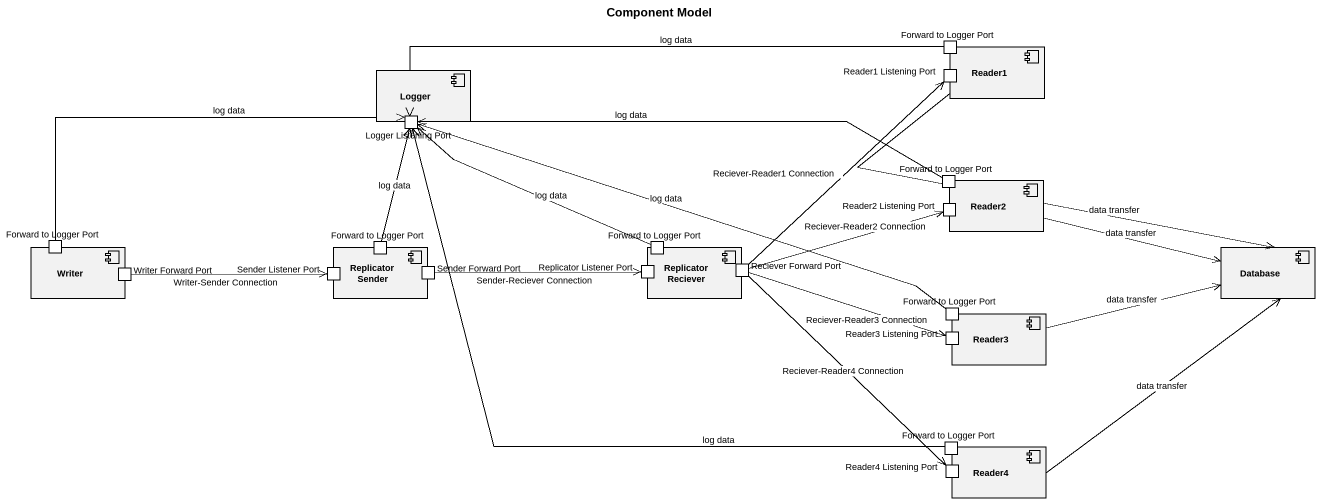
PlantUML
@startuml
title Component Model
component Logger {
  port "Logger Listening Port" as Logger_Listening_Port
}
component Reader1 {
  port "Forward to Logger Port" as Forward_to_Logger_Port
  port "Reader1 Listening Port" as Reader1_Listening_Port
}
component Reader2 {
  port "Forward to Logger Port" as Forward_to_Logger_Port_2
  port "Reader2 Listening Port" as Reader2_Listening_Port
}
component Writer {
  port "Forward to Logger Port" as Forward_to_Logger_Port_3
  port "Writer Forward Port" as Writer_Forward_Port
}
component "Replicator Sender" as Replicator_Sender {
  port "Sender Listener Port" as Sender_Listener_Port
  port "Forward to Logger Port" as Forward_to_Logger_Port_4
  port "Sender Forward Port" as Sender_Forward_Port
}
component "Replicator Reciever" as Replicator_Reciever {
  port "Replicator Listener Port" as Replicator_Listener_Port
  port "Forward to Logger Port" as Forward_to_Logger_Port_5
  port "Reciever Forward Port" as Reciever_Forward_Port
}
component "Database" as Database_
component Reader3 {
  port "Forward to Logger Port" as Forward_to_Logger_Port_6
  port "Reader3 Listening Port" as Reader3_Listening_Port
}
component Reader4 {
  port "Forward to Logger Port" as Forward_to_Logger_Port_7
  port "Reader4 Listening Port" as Reader4_Listening_Port
}
Forward_to_Logger_Port -left-> Logger_Listening_Port : log data
Reader1 --> Database_ : data transfer
Forward_to_Logger_Port_2 -left-> Logger_Listening_Port : log data
Reader2 -right-> Database_ : data transfer
Forward_to_Logger_Port_3 -right-> Logger_Listening_Port : log data
Forward_to_Logger_Port_4 -up-> Logger_Listening_Port : log data
Sender_Forward_Port -right-> Replicator_Listener_Port : Sender-Reciever Connection
Forward_to_Logger_Port_5 -left-> Logger_Listening_Port : log data
Reciever_Forward_Port -up-> Reader1_Listening_Port : Reciever-Reader1 Connection
Reciever_Forward_Port -right-> Reader2_Listening_Port : Reciever-Reader2 Connection
Reciever_Forward_Port -right-> Reader3_Listening_Port : Reciever-Reader3 Connection
Reciever_Forward_Port --> Reader4_Listening_Port : Reciever-Reader4 Connection
Writer_Forward_Port -right-> Sender_Listener_Port : Writer-Sender Connection
Forward_to_Logger_Port_6 -left-> Logger_Listening_Port : log data
Reader3 -right-> Database_ : data transfer
Forward_to_Logger_Port_7 -up-> Logger_Listening_Port : log data
Reader4 -up-> Database_ : data transfer
@enduml
